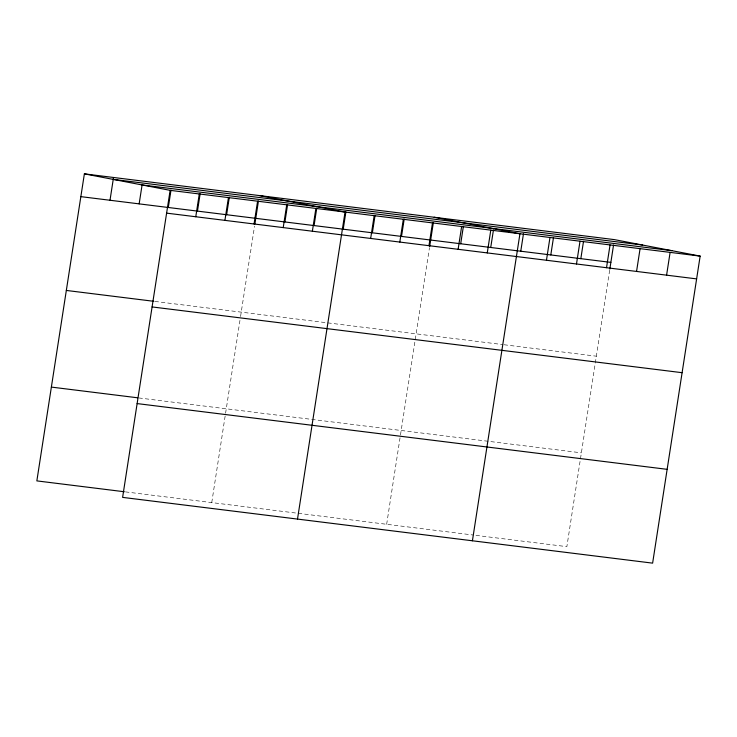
<?xml version="1.0" encoding="UTF-8"?>
<svg xmlns="http://www.w3.org/2000/svg" width="737" height="737" viewBox="0 0 737 737"><rect width="100%" height="100%" fill="white"/><g stroke="black" fill="none" stroke-linecap="round" stroke-linejoin="round"><path stroke-width="0.55" stroke-dasharray="3.69 2.76" d="M211.749 502.588L225.411 414.369M225.586 413.254L240.382 317.693M240.548 316.588L254.551 226.158M386.658 524.293L429.45 247.853M609.656 270.212L566.864 546.651L474.536 535.191M154.908 301.433L502.91 344.603M504.016 344.741L596.344 356.192M138.823 397.943L581.382 452.84M125.419 491.883L473.421 535.053"/><path stroke-width="1.11" d="M84.377 173.858L170.136 190.349L122.609 497.383L652.623 563.142L700.15 256.108L614.391 239.617L84.377 173.858L36.85 480.892L124.304 491.745M110.006 200.252L113.36 178.557M139.155 203.873L142.177 184.342M168.303 207.484L170.993 190.137M195.766 216.752L199.285 193.969M197.461 211.104L200.142 193.748M224.914 220.363L228.442 197.59M226.609 214.725L229.299 197.369M254.062 223.984L257.591 201.201M254.891 223.919L258.447 200.98M283.211 227.595L286.739 204.822M284.906 221.957L287.596 204.6M312.368 231.215L315.887 208.433M314.063 225.568L316.744 208.212M297.508 519.088L345.045 212.053L259.286 195.554M343.212 229.189L345.902 211.832M370.665 238.447L374.193 215.665M372.36 232.8L375.05 215.444M399.813 242.068L403.342 219.285M401.508 236.42L404.198 219.064M428.971 245.679L432.49 222.896M429.625 246.738L433.347 222.685M458.119 249.299L461.648 226.517M460.699 243.763L463.38 226.406M487.268 252.911L490.796 230.137M490.731 247.485L493.422 230.128M472.417 540.783L519.944 233.749L434.185 217.258M520.764 251.216L523.454 233.859M546.458 260.253L549.977 237.48M550.797 254.938L553.487 237.581M576.491 263.984L580.01 241.202M580.83 258.669L583.52 241.312M606.523 267.706L610.052 244.933M609.831 269.097L613.553 245.034M636.556 271.437L640.084 248.655M666.589 275.159L670.117 252.376M112.678 179.303L642.692 245.053M141.836 184.913L671.849 250.663M170.136 190.349L700.15 256.108M80.858 196.641L610.862 262.39M166.608 213.131L696.622 278.89M66.33 290.442L153.784 301.295M152.089 306.933L682.103 372.692M51.369 387.091L137.699 397.796M137.128 403.581L667.142 469.34"/></g></svg>
